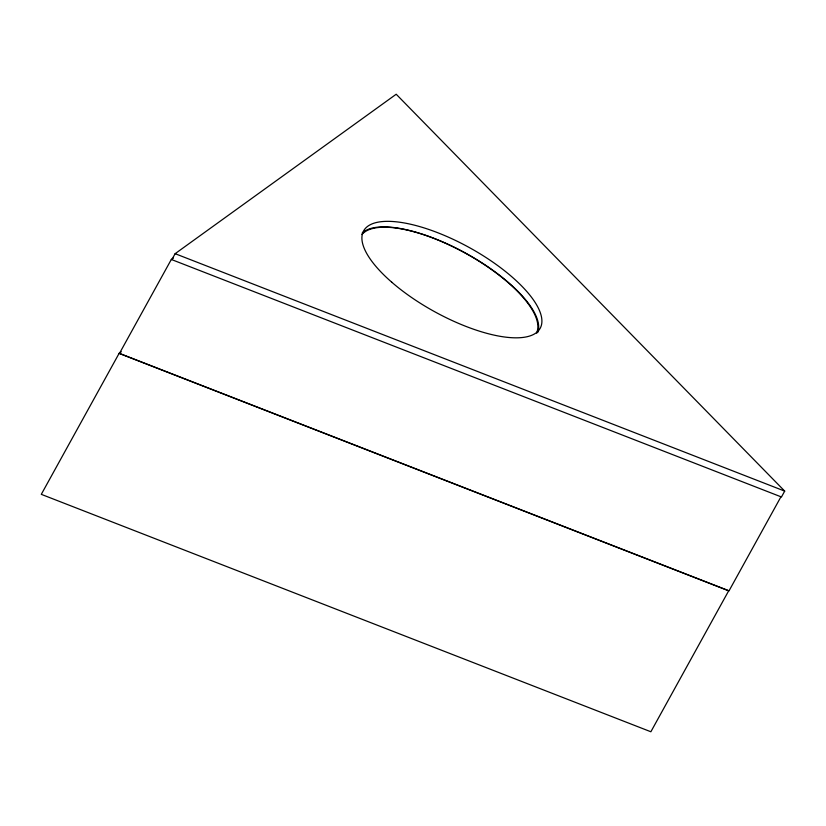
<?xml version="1.0" encoding="UTF-8"?>
<svg xmlns="http://www.w3.org/2000/svg" width="826" height="826" viewBox="0 0 826 826"><rect width="100%" height="100%" fill="white"/><g stroke="black" fill="none" stroke-linecap="round" stroke-linejoin="round"><path stroke-width="1.24" d="M119.171 353.27L41.3 494.34L650.867 731.764L728.738 590.693L119.171 353.27L121.257 351.762M173.408 257.949L171.323 259.457L119.409 353.507L728.976 590.931L780.89 496.88M171.891 259.56L175.133 253.685L396.201 94.236L784.7 491.109L781.458 496.984L171.323 259.457M175.133 253.685L784.7 491.109M362.17 233.087A100.824 36.458 28.9 0 1 469.457 255.44A100.824 36.458 28.9 0 1 536.518 333.084M361.943 234.512A100.824 36.458 28.9 0 1 467.568 254.253A100.824 36.458 28.9 0 1 537.623 332.702M391.772 282.224A100.824 36.458 28.9 0 0 539.967 328.655A100.824 36.458 28.9 0 0 423.965 227.873A100.824 36.458 28.9 0 0 391.772 282.224"/></g></svg>
